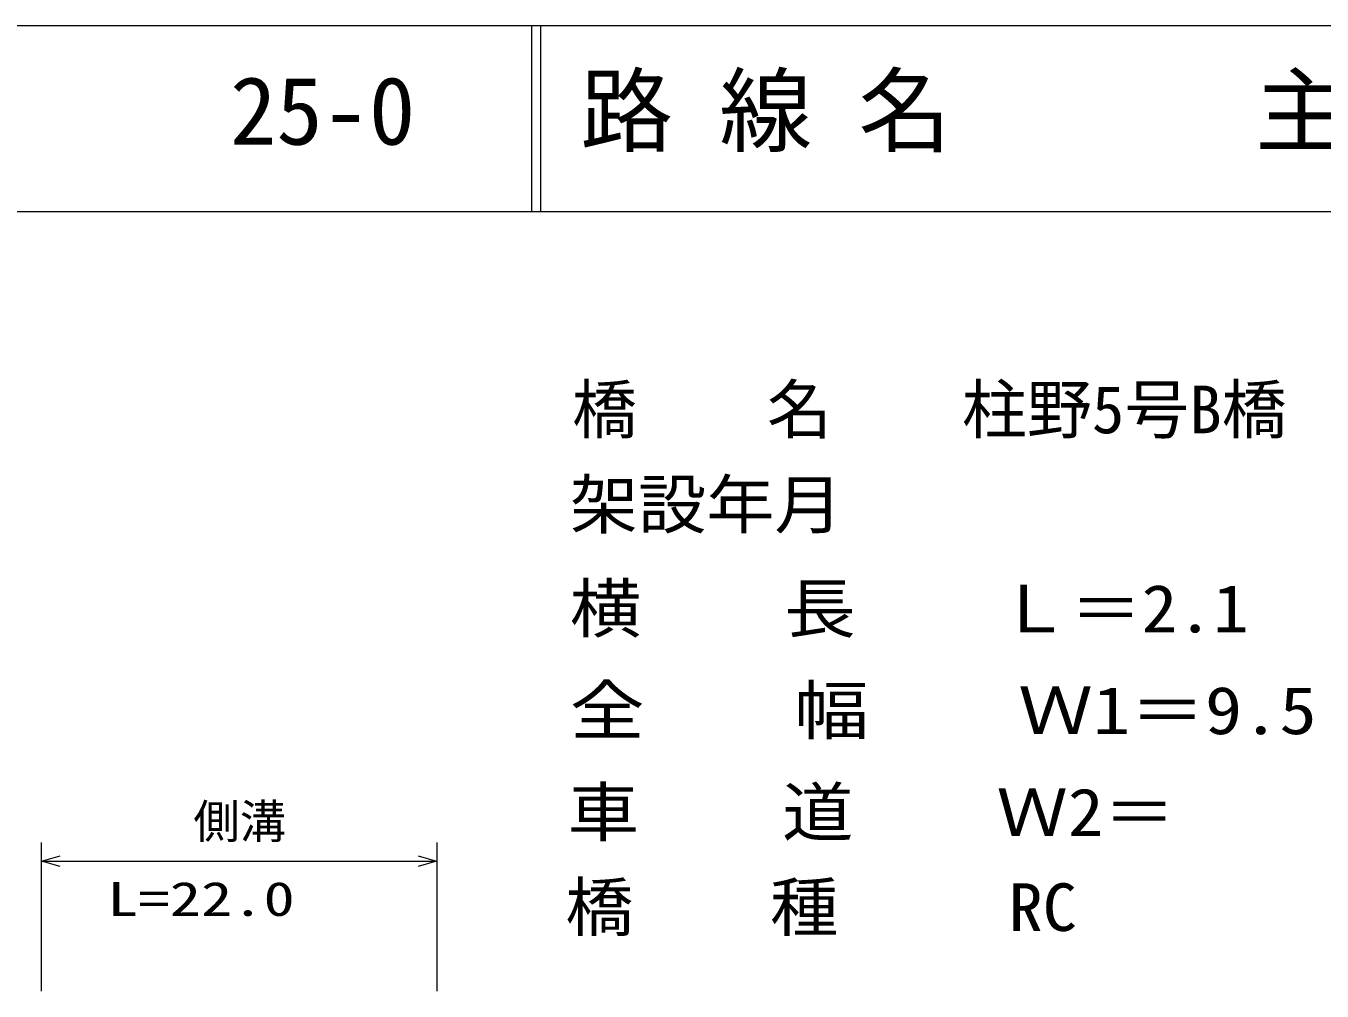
# Model space of a CAD drawing. Units: millimetres, scale not verified. Extents: x -64763 to 575237, y -104041 to 255959.
# Drawn here: x 45761 to 115577, y 203952 to 255959 of the extents above; entities that cross this region are included whole.
import ezdxf
from ezdxf.enums import TextEntityAlignment as Align

# ---------------------------------------------------------------- set-up
doc = ezdxf.new("R2010")
doc.units = ezdxf.units.MM
doc.header["$LTSCALE"] = 1000
doc.linetypes.add('USER1', pattern=[1, 0.8, -0.2])
for name, color, linetype, lineweight in [('M-STR-HTXT', 7, 'Continuous', 13), ('M-STR-STR1', 1, 'USER1', 13), ('M-TTL', 2, 'Continuous', 13), ('M-TTL-LINE', 7, 'Continuous', 13), ('M-TTL-TXT', 7, 'Continuous', 13)]:
    doc.layers.add(name, color=color, linetype=linetype, lineweight=lineweight)
doc.styles.add('ＭＳ ゴシック', font='')
doc.styles.get('ＭＳ ゴシック').set_extended_font_data('MS Gothic')

# ---------------------------------------------------------------- blocks, each defined once
blk = doc.blocks.new('BUHIN13')
at = {"color": 7, "linetype": 'Continuous', "lineweight": 13}
blk.add_lwpolyline([(-288, -1000), (0, 0), (285, -1000)], dxfattribs=at)

msp = doc.modelspace()

# ---------------------------------------------------------------- linework, layer by layer
at = {"layer": 'M-STR-HTXT'}
for p, q in [((46597, 203952), (46597, 211952)), ((67914, 203952), (67914, 211952)), ((46597, 210952), (67883, 210952))]:
    msp.add_line(p, q, dxfattribs=at)
at = {"layer": 'M-TTL'}
msp.add_line((575237, 255959), (-64763, 255959), dxfattribs=at)
at = {"layer": 'M-TTL-LINE'}
for p, q in [((72987, 255959), (72987, 245959)), ((73487, 255959), (73487, 245959)), ((-64763, 245959), (575237, 245959))]:
    msp.add_line(p, q, dxfattribs=at)

# ---------------------------------------------------------------- block references
at = {"layer": 'M-STR-HTXT'}
for p, rotation in [((46597, 210952), 90), ((67883, 210952), 270)]:
    msp.add_blockref('BUHIN13', p, dxfattribs=dict(at, rotation=rotation))

# ---------------------------------------------------------------- texts
at = {"layer": 'M-STR-HTXT', "style": 'ＭＳ ゴシック'}
msp.add_text('側溝', height=1833, dxfattribs=at).set_placement((54780, 211630), align=Align.BOTTOM_LEFT)
at = {"layer": 'M-STR-HTXT', "style": 'ＭＳ ゴシック', "width": 1.35}
msp.add_text('L=22.0', height=1833, dxfattribs=at).set_placement((50141, 207454), align=Align.BOTTOM_LEFT)
at = {"layer": 'M-STR-STR1', "style": 'ＭＳ ゴシック'}
msp.add_text('橋\u3000\u3000名\u3000\u3000柱野5号B橋', height=2566, dxfattribs=at).set_placement((75180, 233239), align=Align.BOTTOM_LEFT)
for s, width, p in [('架設年月', 1.05, (75059, 228119)), ('横\u3000\u3000長\u3000\u3000Ｌ＝2.1', 1.1, (75059, 222512)), ('全\u3000\u3000幅\u3000\u3000Ｗ1＝9.5', 1.15, (75059, 217027)), ('車\u3000\u3000道\u3000\u3000Ｗ2＝', 1.1, (74937, 211542)), ('橋\u3000\u3000種\u3000 \u3000RC', 1.05, (74815, 206423))]:
    msp.add_text(s, height=2566, dxfattribs=dict(at, width=width)).set_placement(p, align=Align.BOTTOM_LEFT)
at = {"layer": 'M-TTL-TXT', "style": 'ＭＳ ゴシック'}
for s, p in [('路 線 名', (75616, 248459)), ('主要地方道岩国玖珂線', (111971, 248459)), ('25-0', (56758, 248459))]:
    msp.add_text(s, height=3666, dxfattribs=at).set_placement(p, align=Align.BOTTOM_LEFT)

doc.saveas('drawing.dxf')
